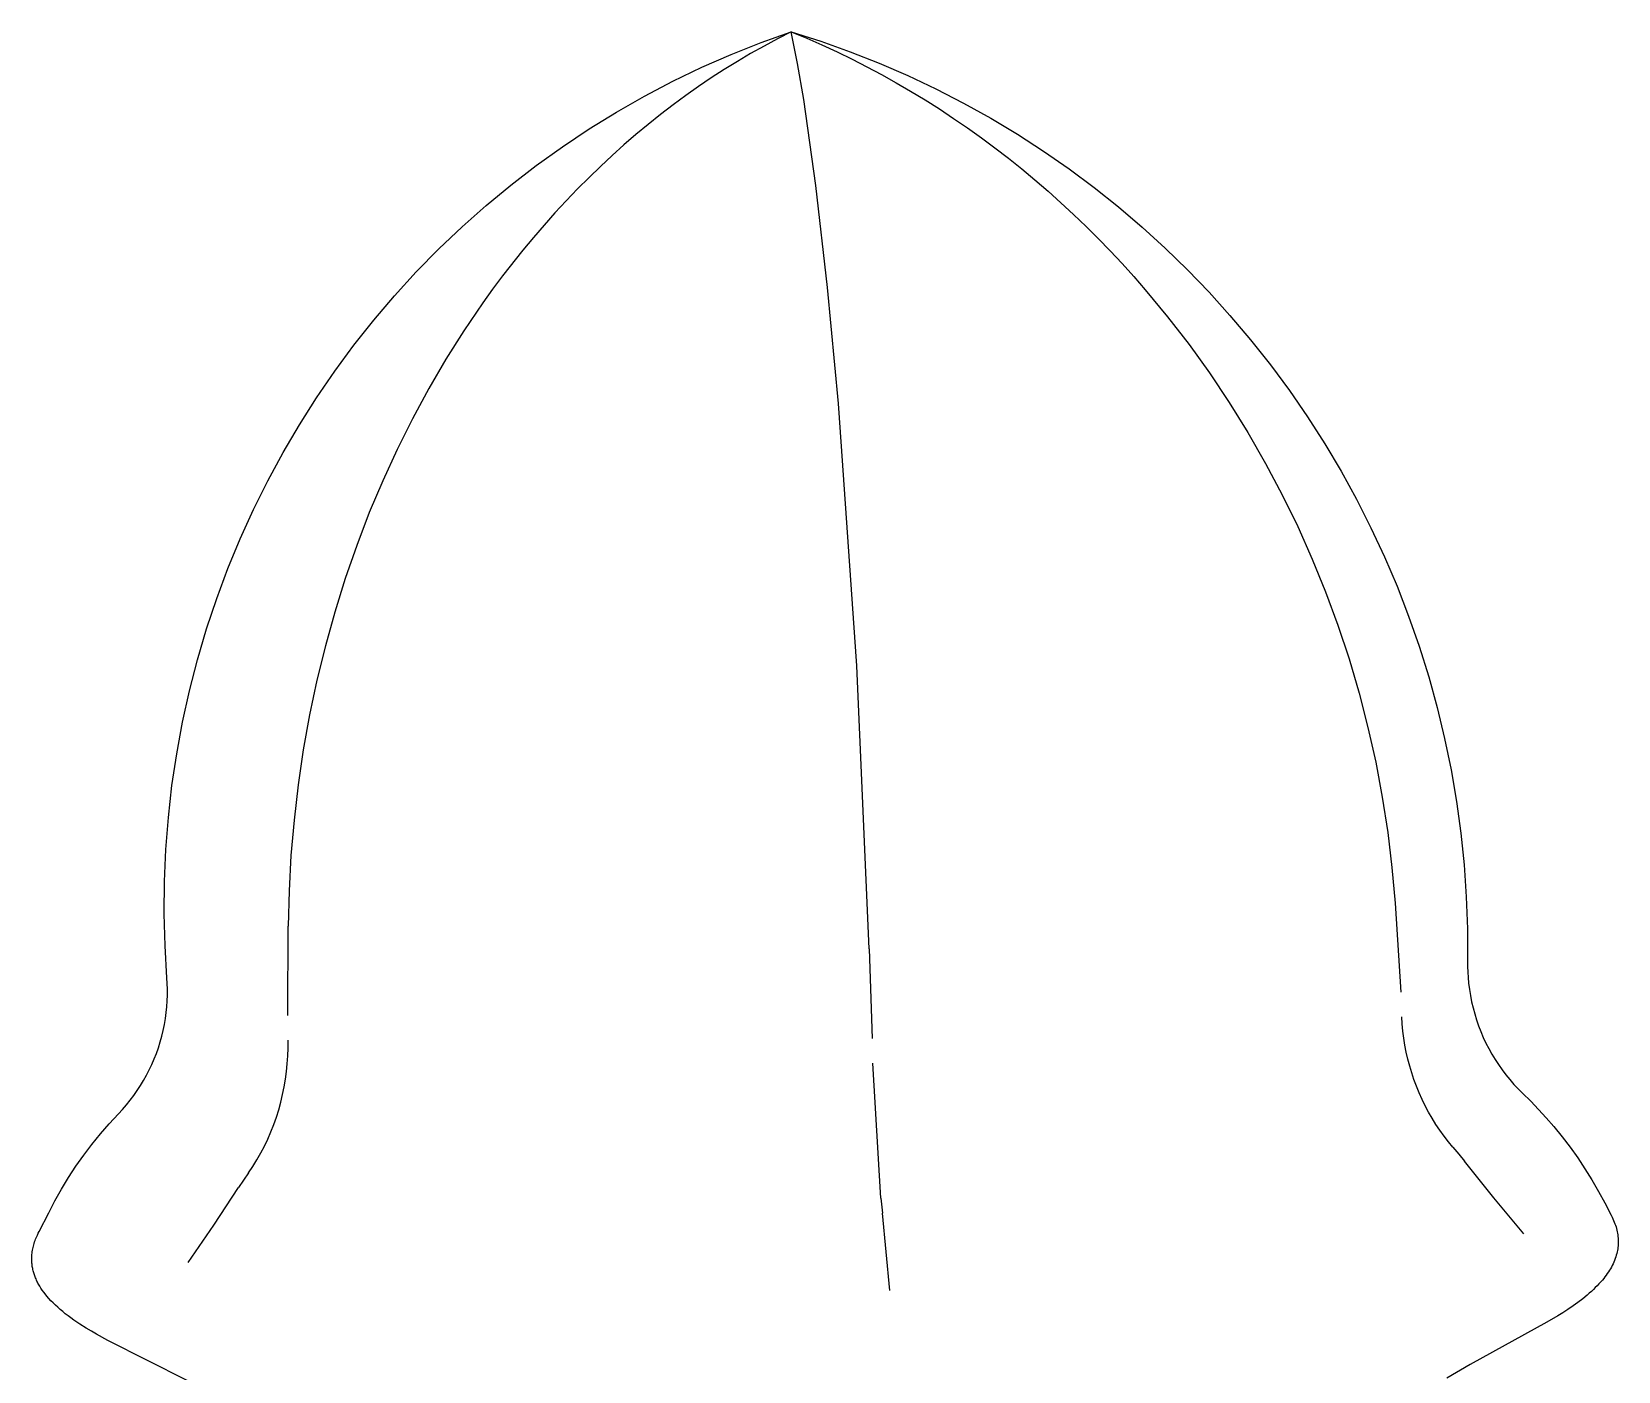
# Model space of a CAD drawing. Header units: millimetres. Extents: x -1576 to 3664, y -445 to 3215.
# Drawn here: x -706.4 to -646.6, y 1090.3 to 1140.8 of the extents above; entities that cross this region are included whole.
import ezdxf

# ---------------------------------------------------------------- set-up
doc = ezdxf.new("R2010")
doc.units = ezdxf.units.MM
doc.header["$MEASUREMENT"] = 0
doc.layers.add('Utwórz2D linie widoczne', color=7, linetype='Continuous', true_color=0x000000)

msp = doc.modelspace()

# ---------------------------------------------------------------- linework, layer by layer
at = {"layer": 'Utwórz2D linie widoczne'}
for p, q in [((-678.944, 1140.391), (-677.804, 1140.799)), ((-678.321, 1140.535), (-678.832, 1140.26)), ((-677.804, 1140.799), (-678.321, 1140.535)), ((-677.804, 1140.799), (-676.687, 1140.44)), ((-677.804, 1140.799), (-677.224, 1140.557)), ((-677.568, 1139.607), (-677.804, 1140.799)), ((-677.224, 1140.557), (-676.648, 1140.305)), ((-681.179, 1139.457), (-680.07, 1139.944)), ((-680.07, 1139.944), (-678.944, 1140.391)), ((-679.338, 1139.975), (-679.838, 1139.679)), ((-678.832, 1140.26), (-679.338, 1139.975)), ((-676.687, 1140.44), (-675.582, 1140.045)), ((-676.648, 1140.305), (-676.078, 1140.041)), ((-676.078, 1140.041), (-675.513, 1139.766)), ((-675.582, 1140.045), (-674.491, 1139.613)), ((-682.271, 1138.933), (-681.179, 1139.457)), ((-680.331, 1139.373), (-680.819, 1139.057)), ((-679.838, 1139.679), (-680.331, 1139.373)), ((-677.334, 1138.238), (-677.568, 1139.607)), ((-675.513, 1139.766), (-674.953, 1139.48)), ((-674.953, 1139.48), (-674.399, 1139.184)), ((-674.491, 1139.613), (-673.414, 1139.146)), ((-683.343, 1138.37), (-682.271, 1138.933)), ((-680.819, 1139.057), (-681.3, 1138.732)), ((-674.399, 1139.184), (-673.85, 1138.878)), ((-673.85, 1138.878), (-673.307, 1138.561)), ((-673.414, 1139.146), (-672.354, 1138.643)), ((-684.396, 1137.771), (-683.343, 1138.37)), ((-681.774, 1138.397), (-682.257, 1138.042)), ((-681.3, 1138.732), (-681.774, 1138.397)), ((-676.874, 1134.997), (-677.334, 1138.238)), ((-673.307, 1138.561), (-672.761, 1138.228)), ((-672.761, 1138.228), (-672.22, 1137.885)), ((-672.354, 1138.643), (-671.31, 1138.106)), ((-685.427, 1137.135), (-684.396, 1137.771)), ((-682.732, 1137.678), (-683.2, 1137.304)), ((-682.257, 1138.042), (-682.732, 1137.678)), ((-672.22, 1137.885), (-671.686, 1137.532)), ((-671.31, 1138.106), (-670.285, 1137.535)), ((-686.435, 1136.464), (-685.427, 1137.135)), ((-683.2, 1137.304), (-683.661, 1136.921)), ((-671.686, 1137.532), (-671.159, 1137.17)), ((-671.159, 1137.17), (-670.639, 1136.797)), ((-670.285, 1137.535), (-669.28, 1136.931)), ((-687.419, 1135.758), (-686.435, 1136.464)), ((-684.114, 1136.53), (-684.56, 1136.13)), ((-683.661, 1136.921), (-684.114, 1136.53)), ((-670.639, 1136.797), (-670.125, 1136.416)), ((-670.125, 1136.416), (-669.618, 1136.025)), ((-669.28, 1136.931), (-668.294, 1136.293)), ((-688.378, 1135.018), (-687.419, 1135.758)), ((-684.56, 1136.13), (-684.999, 1135.722)), ((-669.618, 1136.025), (-669.119, 1135.625)), ((-668.294, 1136.293), (-667.331, 1135.624)), ((-685.429, 1135.306), (-685.865, 1134.869)), ((-684.999, 1135.722), (-685.429, 1135.306)), ((-669.119, 1135.625), (-668.619, 1135.209)), ((-668.619, 1135.209), (-668.126, 1134.784)), ((-667.331, 1135.624), (-666.389, 1134.923)), ((-689.311, 1134.246), (-688.378, 1135.018)), ((-685.865, 1134.869), (-686.293, 1134.423)), ((-676.434, 1131.148), (-676.874, 1134.997)), ((-668.126, 1134.784), (-667.641, 1134.35)), ((-666.389, 1134.923), (-665.472, 1134.192)), ((-690.217, 1133.441), (-689.311, 1134.246)), ((-686.713, 1133.97), (-687.124, 1133.51)), ((-686.293, 1134.423), (-686.713, 1133.97)), ((-667.641, 1134.35), (-667.163, 1133.908)), ((-665.472, 1134.192), (-664.579, 1133.43)), ((-691.093, 1132.606), (-690.217, 1133.441)), ((-687.124, 1133.51), (-687.527, 1133.042)), ((-667.163, 1133.908), (-666.694, 1133.457)), ((-666.694, 1133.457), (-666.233, 1132.998)), ((-664.579, 1133.43), (-663.711, 1132.64)), ((-687.527, 1133.042), (-687.922, 1132.566)), ((-666.233, 1132.998), (-665.78, 1132.531)), ((-691.94, 1131.74), (-691.093, 1132.606)), ((-687.922, 1132.566), (-688.685, 1131.596)), ((-665.78, 1132.531), (-665.335, 1132.056)), ((-663.711, 1132.64), (-662.87, 1131.822)), ((-692.757, 1130.845), (-691.94, 1131.74)), ((-688.685, 1131.596), (-689.065, 1131.086)), ((-665.335, 1132.056), (-664.892, 1131.567)), ((-664.892, 1131.567), (-664.458, 1131.07)), ((-662.87, 1131.822), (-662.057, 1130.976)), ((-689.065, 1131.086), (-689.435, 1130.571)), ((-676.025, 1126.779), (-676.434, 1131.148)), ((-664.458, 1131.07), (-663.616, 1130.053)), ((-662.057, 1130.976), (-661.271, 1130.104)), ((-693.542, 1129.923), (-692.757, 1130.845)), ((-689.435, 1130.571), (-690.149, 1129.52)), ((-694.294, 1128.973), (-693.542, 1129.923)), ((-663.616, 1130.053), (-662.809, 1129.008)), ((-661.271, 1130.104), (-660.492, 1129.184)), ((-690.149, 1129.52), (-690.826, 1128.446)), ((-660.492, 1129.184), (-659.743, 1128.239)), ((-695.013, 1127.999), (-694.294, 1128.973)), ((-662.809, 1129.008), (-662.039, 1127.936)), ((-695.697, 1126.999), (-695.013, 1127.999)), ((-690.826, 1128.446), (-691.468, 1127.349)), ((-659.743, 1128.239), (-659.027, 1127.269)), ((-662.039, 1127.936), (-661.296, 1126.823)), ((-696.346, 1125.977), (-695.697, 1126.999)), ((-691.468, 1127.349), (-692.086, 1126.206)), ((-675.334, 1116.882), (-676.025, 1126.779)), ((-661.296, 1126.823), (-660.591, 1125.685)), ((-659.027, 1127.269), (-658.343, 1126.276)), ((-692.086, 1126.206), (-692.666, 1125.043)), ((-658.343, 1126.276), (-657.693, 1125.261)), ((-696.96, 1124.932), (-696.346, 1125.977)), ((-660.591, 1125.685), (-659.926, 1124.523)), ((-692.666, 1125.043), (-693.208, 1123.862)), ((-657.693, 1125.261), (-657.077, 1124.224)), ((-697.536, 1123.867), (-696.96, 1124.932)), ((-659.926, 1124.523), (-659.3, 1123.34)), ((-698.075, 1122.782), (-697.536, 1123.867)), ((-693.208, 1123.862), (-693.712, 1122.663)), ((-657.077, 1124.224), (-656.496, 1123.168)), ((-659.3, 1123.34), (-658.714, 1122.137)), ((-698.576, 1121.68), (-698.075, 1122.782)), ((-693.712, 1122.663), (-694.185, 1121.428)), ((-656.496, 1123.168), (-655.951, 1122.093)), ((-658.714, 1122.137), (-658.168, 1120.915)), ((-655.951, 1122.093), (-655.442, 1121)), ((-699.039, 1120.56), (-698.576, 1121.68)), ((-694.185, 1121.428), (-694.619, 1120.178)), ((-658.168, 1120.915), (-657.664, 1119.675)), ((-655.442, 1121), (-654.969, 1119.891)), ((-699.462, 1119.425), (-699.039, 1120.56)), ((-694.619, 1120.178), (-695.013, 1118.915)), ((-657.664, 1119.675), (-657.201, 1118.419)), ((-654.969, 1119.891), (-654.534, 1118.766)), ((-699.845, 1118.276), (-699.462, 1119.425)), ((-695.013, 1118.915), (-695.368, 1117.64)), ((-657.201, 1118.419), (-656.78, 1117.145)), ((-654.534, 1118.766), (-654.136, 1117.628)), ((-700.188, 1117.115), (-699.845, 1118.276)), ((-695.368, 1117.64), (-695.686, 1116.342)), ((-654.136, 1117.628), (-653.777, 1116.477)), ((-700.49, 1115.942), (-700.188, 1117.115)), ((-674.865, 1106.217), (-675.334, 1116.882)), ((-656.78, 1117.145), (-656.401, 1115.859)), ((-695.686, 1116.342), (-695.963, 1115.034)), ((-653.777, 1116.477), (-653.456, 1115.315)), ((-700.752, 1114.759), (-700.49, 1115.942)), ((-656.401, 1115.859), (-656.065, 1114.56)), ((-695.963, 1115.034), (-696.199, 1113.719)), ((-653.456, 1115.315), (-653.174, 1114.143)), ((-700.972, 1113.568), (-700.752, 1114.759)), ((-656.065, 1114.56), (-655.773, 1113.252)), ((-696.199, 1113.719), (-696.395, 1112.397)), ((-653.174, 1114.143), (-652.931, 1112.962)), ((-701.15, 1112.37), (-700.972, 1113.568)), ((-655.773, 1113.252), (-655.524, 1111.934)), ((-652.931, 1112.962), (-652.728, 1111.773)), ((-701.287, 1111.167), (-701.15, 1112.37)), ((-696.395, 1112.397), (-696.55, 1111.069)), ((-655.524, 1111.934), (-655.32, 1110.608)), ((-652.728, 1111.773), (-652.565, 1110.579)), ((-701.382, 1109.959), (-701.287, 1111.167)), ((-696.55, 1111.069), (-696.664, 1109.738)), ((-655.32, 1110.608), (-655.161, 1109.277)), ((-652.565, 1110.579), (-652.441, 1109.379)), ((-701.434, 1108.749), (-701.382, 1109.959)), ((-696.664, 1109.738), (-696.737, 1108.403)), ((-655.161, 1109.277), (-655.046, 1107.94)), ((-652.441, 1109.379), (-652.358, 1108.176)), ((-701.445, 1107.538), (-701.434, 1108.749)), ((-696.737, 1108.403), (-696.769, 1107.067)), ((-655.046, 1107.94), (-654.832, 1104.585)), ((-652.358, 1108.176), (-652.314, 1106.972)), ((-701.413, 1106.327), (-701.445, 1107.538)), ((-696.784, 1103.7), (-696.769, 1107.067)), ((-652.314, 1106.972), (-652.311, 1105.766)), ((-701.339, 1105.118), (-701.413, 1106.327)), ((-674.865, 1106.217), (-674.759, 1102.839)), ((-652.311, 1105.766), (-652.311, 1105.553)), ((-652.311, 1105.553), (-652.305, 1105.341)), ((-652.305, 1105.341), (-652.291, 1105.128)), ((-701.327, 1104.903), (-701.339, 1105.118)), ((-701.322, 1104.688), (-701.327, 1104.903)), ((-701.323, 1104.473), (-701.322, 1104.688)), ((-652.291, 1105.128), (-652.272, 1104.916)), ((-652.272, 1104.916), (-652.242, 1104.682)), ((-652.242, 1104.682), (-652.204, 1104.45)), ((-701.346, 1104.032), (-701.331, 1104.258)), ((-701.331, 1104.258), (-701.323, 1104.473)), ((-652.204, 1104.45), (-652.159, 1104.218)), ((-652.159, 1104.218), (-652.105, 1103.989)), ((-701.437, 1103.361), (-701.399, 1103.584)), ((-701.399, 1103.584), (-701.369, 1103.808)), ((-701.369, 1103.808), (-701.346, 1104.032)), ((-654.77, 1103.384), (-654.785, 1103.653)), ((-652.105, 1103.989), (-652.043, 1103.761)), ((-652.043, 1103.761), (-651.974, 1103.536)), ((-651.974, 1103.536), (-651.897, 1103.313)), ((-701.595, 1102.702), (-701.535, 1102.92)), ((-701.535, 1102.92), (-701.482, 1103.14)), ((-701.482, 1103.14), (-701.437, 1103.361)), ((-654.746, 1103.116), (-654.77, 1103.384)), ((-654.713, 1102.849), (-654.746, 1103.116)), ((-651.897, 1103.313), (-651.812, 1103.093)), ((-651.812, 1103.093), (-651.719, 1102.876)), ((-651.719, 1102.876), (-651.619, 1102.662)), ((-701.82, 1102.063), (-701.738, 1102.274)), ((-701.738, 1102.274), (-701.663, 1102.487)), ((-701.663, 1102.487), (-701.595, 1102.702)), ((-696.783, 1102.175), (-696.774, 1102.47)), ((-696.774, 1102.47), (-696.776, 1102.765)), ((-654.671, 1102.583), (-654.713, 1102.849)), ((-654.621, 1102.319), (-654.671, 1102.583)), ((-654.561, 1102.057), (-654.621, 1102.319)), ((-651.619, 1102.662), (-651.511, 1102.452)), ((-651.511, 1102.452), (-651.396, 1102.246)), ((-702.005, 1101.651), (-701.909, 1101.856)), ((-701.909, 1101.856), (-701.82, 1102.063)), ((-696.83, 1101.588), (-696.802, 1101.881)), ((-696.802, 1101.881), (-696.783, 1102.175)), ((-674.426, 1096.816), (-674.731, 1101.9)), ((-654.493, 1101.796), (-654.561, 1102.057)), ((-654.417, 1101.538), (-654.493, 1101.796)), ((-651.396, 1102.246), (-651.275, 1102.045)), ((-651.275, 1102.045), (-651.146, 1101.847)), ((-651.146, 1101.847), (-651.01, 1101.654)), ((-702.458, 1100.87), (-702.335, 1101.059)), ((-702.335, 1101.059), (-702.218, 1101.253)), ((-702.218, 1101.253), (-702.108, 1101.45)), ((-702.108, 1101.45), (-702.005, 1101.651)), ((-696.919, 1101.005), (-696.869, 1101.296)), ((-696.869, 1101.296), (-696.83, 1101.588)), ((-654.331, 1101.283), (-654.417, 1101.538)), ((-654.237, 1101.031), (-654.331, 1101.283)), ((-651.01, 1101.654), (-650.868, 1101.466)), ((-650.868, 1101.466), (-650.719, 1101.283)), ((-650.719, 1101.283), (-650.564, 1101.105)), ((-650.564, 1101.105), (-650.403, 1100.933)), ((-702.864, 1100.328), (-702.723, 1100.504)), ((-702.723, 1100.504), (-702.587, 1100.684)), ((-702.587, 1100.684), (-702.458, 1100.87)), ((-697.047, 1100.43), (-696.978, 1100.716)), ((-696.978, 1100.716), (-696.919, 1101.005)), ((-654.135, 1100.782), (-654.237, 1101.031)), ((-654.025, 1100.537), (-654.135, 1100.782)), ((-653.906, 1100.295), (-654.025, 1100.537)), ((-650.403, 1100.933), (-650.236, 1100.766)), ((-650.236, 1100.766), (-649.929, 1100.466)), ((-649.929, 1100.466), (-649.631, 1100.157)), ((-703.513, 1099.618), (-703.165, 1099.991)), ((-703.165, 1099.991), (-703.012, 1100.157)), ((-703.012, 1100.157), (-702.864, 1100.328)), ((-697.315, 1099.587), (-697.216, 1099.865)), ((-697.216, 1099.865), (-697.127, 1100.146)), ((-697.127, 1100.146), (-697.047, 1100.43)), ((-653.78, 1100.058), (-653.906, 1100.295)), ((-653.646, 1099.825), (-653.78, 1100.058)), ((-649.631, 1100.157), (-649.342, 1099.84)), ((-703.848, 1099.234), (-703.513, 1099.618)), ((-697.541, 1099.043), (-697.423, 1099.313)), ((-697.423, 1099.313), (-697.315, 1099.587)), ((-653.504, 1099.596), (-653.646, 1099.825)), ((-653.354, 1099.373), (-653.504, 1099.596)), ((-653.197, 1099.154), (-653.354, 1099.373)), ((-649.342, 1099.84), (-649.061, 1099.516)), ((-649.061, 1099.516), (-648.748, 1099.131)), ((-704.477, 1098.432), (-704.169, 1098.838)), ((-704.169, 1098.838), (-703.848, 1099.234)), ((-697.805, 1098.516), (-697.668, 1098.777)), ((-697.668, 1098.777), (-697.541, 1099.043)), ((-653.033, 1098.941), (-653.197, 1099.154)), ((-652.862, 1098.734), (-653.033, 1098.941)), ((-652.862, 1098.734), (-652.639, 1098.47)), ((-648.748, 1099.131), (-648.447, 1098.737)), ((-648.447, 1098.737), (-648.159, 1098.333)), ((-704.77, 1098.015), (-704.477, 1098.432)), ((-698.104, 1098.008), (-697.95, 1098.259)), ((-697.95, 1098.259), (-697.805, 1098.516)), ((-652.639, 1098.47), (-652.422, 1098.202)), ((-651.317, 1096.826), (-652.422, 1098.202)), ((-648.159, 1098.333), (-647.884, 1097.92)), ((-705.314, 1097.153), (-705.05, 1097.589)), ((-705.05, 1097.589), (-704.77, 1098.015)), ((-698.456, 1097.489), (-698.64, 1097.212)), ((-698.267, 1097.762), (-698.456, 1097.489)), ((-698.267, 1097.762), (-698.104, 1098.008)), ((-647.884, 1097.92), (-647.623, 1097.499)), ((-647.623, 1097.499), (-647.375, 1097.069)), ((-705.563, 1096.708), (-705.314, 1097.153)), ((-699.574, 1095.79), (-698.64, 1097.212)), ((-647.375, 1097.069), (-647.141, 1096.632)), ((-705.797, 1096.255), (-705.563, 1096.708)), ((-674.426, 1096.816), (-674.372, 1096.248)), ((-650.187, 1095.47), (-651.317, 1096.826)), ((-647.141, 1096.632), (-646.899, 1096.171)), ((-706.153, 1095.561), (-705.797, 1096.255)), ((-700.534, 1094.384), (-699.574, 1095.79)), ((-674.094, 1093.327), (-674.372, 1096.248)), ((-646.899, 1096.171), (-646.862, 1096.098)), ((-646.862, 1096.098), (-646.833, 1096.036)), ((-646.833, 1096.036), (-646.805, 1095.974)), ((-646.805, 1095.974), (-646.779, 1095.912)), ((-646.779, 1095.912), (-646.755, 1095.85)), ((-646.755, 1095.85), (-646.734, 1095.789)), ((-646.734, 1095.789), (-646.715, 1095.728)), ((-646.715, 1095.728), (-646.697, 1095.667)), ((-706.361, 1095.055), (-706.345, 1095.108)), ((-706.345, 1095.108), (-706.328, 1095.161)), ((-706.328, 1095.161), (-706.309, 1095.214)), ((-706.309, 1095.214), (-706.289, 1095.268)), ((-706.289, 1095.268), (-706.258, 1095.342)), ((-706.258, 1095.342), (-706.225, 1095.416)), ((-706.225, 1095.416), (-706.19, 1095.489)), ((-706.19, 1095.489), (-706.153, 1095.561)), ((-646.697, 1095.667), (-646.682, 1095.607)), ((-646.682, 1095.607), (-646.668, 1095.546)), ((-646.668, 1095.546), (-646.657, 1095.487)), ((-646.657, 1095.487), (-646.648, 1095.427)), ((-646.648, 1095.427), (-646.64, 1095.368)), ((-646.64, 1095.368), (-646.635, 1095.309)), ((-646.635, 1095.309), (-646.631, 1095.25)), ((-646.63, 1095.133), (-646.632, 1095.074)), ((-646.631, 1095.25), (-646.63, 1095.192)), ((-646.63, 1095.192), (-646.63, 1095.133)), ((-706.437, 1094.541), (-706.436, 1094.591)), ((-706.437, 1094.49), (-706.437, 1094.541)), ((-706.435, 1094.441), (-706.437, 1094.49)), ((-706.436, 1094.591), (-706.433, 1094.641)), ((-706.433, 1094.641), (-706.429, 1094.692)), ((-706.429, 1094.692), (-706.424, 1094.743)), ((-706.424, 1094.743), (-706.417, 1094.795)), ((-706.417, 1094.795), (-706.409, 1094.846)), ((-706.409, 1094.846), (-706.399, 1094.898)), ((-706.399, 1094.898), (-706.388, 1094.95)), ((-706.388, 1094.95), (-706.375, 1095.002)), ((-706.375, 1095.002), (-706.361, 1095.055)), ((-646.745, 1094.532), (-646.77, 1094.468)), ((-646.723, 1094.596), (-646.745, 1094.532)), ((-646.703, 1094.661), (-646.723, 1094.596)), ((-646.686, 1094.725), (-646.703, 1094.661)), ((-646.672, 1094.783), (-646.686, 1094.725)), ((-646.66, 1094.84), (-646.672, 1094.783)), ((-646.65, 1094.898), (-646.66, 1094.84)), ((-646.643, 1094.957), (-646.65, 1094.898)), ((-646.636, 1095.016), (-646.643, 1094.957)), ((-646.632, 1095.074), (-646.636, 1095.016)), ((-706.433, 1094.4), (-706.435, 1094.441)), ((-706.43, 1094.359), (-706.433, 1094.4)), ((-706.426, 1094.318), (-706.43, 1094.359)), ((-706.421, 1094.278), (-706.426, 1094.318)), ((-706.415, 1094.238), (-706.421, 1094.278)), ((-706.408, 1094.198), (-706.415, 1094.238)), ((-706.4, 1094.158), (-706.408, 1094.198)), ((-706.392, 1094.118), (-706.4, 1094.158)), ((-706.382, 1094.078), (-706.392, 1094.118)), ((-706.372, 1094.038), (-706.382, 1094.078)), ((-706.36, 1093.999), (-706.372, 1094.038)), ((-706.348, 1093.96), (-706.36, 1093.999)), ((-706.335, 1093.92), (-706.348, 1093.96)), ((-706.321, 1093.881), (-706.335, 1093.92)), ((-706.307, 1093.842), (-706.321, 1093.881)), ((-647.087, 1093.907), (-647.133, 1093.846)), ((-647.043, 1093.968), (-647.087, 1093.907)), ((-647.002, 1094.03), (-647.043, 1093.968)), ((-646.962, 1094.092), (-647.002, 1094.03)), ((-646.925, 1094.154), (-646.962, 1094.092)), ((-646.889, 1094.216), (-646.925, 1094.154)), ((-646.856, 1094.279), (-646.889, 1094.216)), ((-646.825, 1094.342), (-646.856, 1094.279)), ((-646.796, 1094.405), (-646.825, 1094.342)), ((-646.77, 1094.468), (-646.796, 1094.405)), ((-706.291, 1093.804), (-706.307, 1093.842)), ((-706.275, 1093.765), (-706.291, 1093.804)), ((-706.257, 1093.726), (-706.275, 1093.765)), ((-706.239, 1093.688), (-706.257, 1093.726)), ((-706.22, 1093.65), (-706.239, 1093.688)), ((-706.201, 1093.611), (-706.22, 1093.65)), ((-706.18, 1093.573), (-706.201, 1093.611)), ((-706.137, 1093.498), (-706.18, 1093.573)), ((-706.09, 1093.422), (-706.137, 1093.498)), ((-706.04, 1093.347), (-706.09, 1093.422)), ((-705.987, 1093.273), (-706.04, 1093.347)), ((-647.643, 1093.297), (-647.721, 1093.227)), ((-647.568, 1093.367), (-647.643, 1093.297)), ((-647.495, 1093.438), (-647.568, 1093.367)), ((-647.425, 1093.509), (-647.495, 1093.438)), ((-647.357, 1093.58), (-647.425, 1093.509)), ((-647.292, 1093.652), (-647.357, 1093.58)), ((-647.23, 1093.724), (-647.292, 1093.652)), ((-647.18, 1093.785), (-647.23, 1093.724)), ((-647.133, 1093.846), (-647.18, 1093.785)), ((-705.931, 1093.199), (-705.987, 1093.273)), ((-705.862, 1093.114), (-705.931, 1093.199)), ((-705.789, 1093.029), (-705.862, 1093.114)), ((-705.712, 1092.945), (-705.789, 1093.029)), ((-705.631, 1092.861), (-705.712, 1092.945)), ((-705.546, 1092.778), (-705.631, 1092.861)), ((-705.457, 1092.696), (-705.546, 1092.778)), ((-705.365, 1092.614), (-705.457, 1092.696)), ((-648.336, 1092.747), (-648.532, 1092.614)), ((-648.148, 1092.883), (-648.336, 1092.747)), ((-647.97, 1093.019), (-648.148, 1092.883)), ((-647.802, 1093.157), (-647.97, 1093.019)), ((-647.721, 1093.227), (-647.802, 1093.157)), ((-705.27, 1092.534), (-705.365, 1092.614)), ((-705.171, 1092.453), (-705.27, 1092.534)), ((-705.068, 1092.374), (-705.171, 1092.453)), ((-704.962, 1092.294), (-705.068, 1092.374)), ((-704.852, 1092.216), (-704.962, 1092.294)), ((-704.624, 1092.061), (-704.852, 1092.216)), ((-649.318, 1092.134), (-652.211, 1090.545)), ((-648.909, 1092.374), (-649.318, 1092.134)), ((-648.717, 1092.494), (-648.909, 1092.374)), ((-648.532, 1092.614), (-648.717, 1092.494)), ((-704.382, 1091.908), (-704.624, 1092.061)), ((-704.19, 1091.792), (-704.382, 1091.908)), ((-703.99, 1091.678), (-704.19, 1091.792)), ((-703.568, 1091.448), (-703.99, 1091.678)), ((-700.578, 1089.931), (-703.568, 1091.448)), ((-652.211, 1090.545), (-653.092, 1090.024))]:
    msp.add_line(p, q, dxfattribs=at)

doc.saveas('drawing.dxf')
